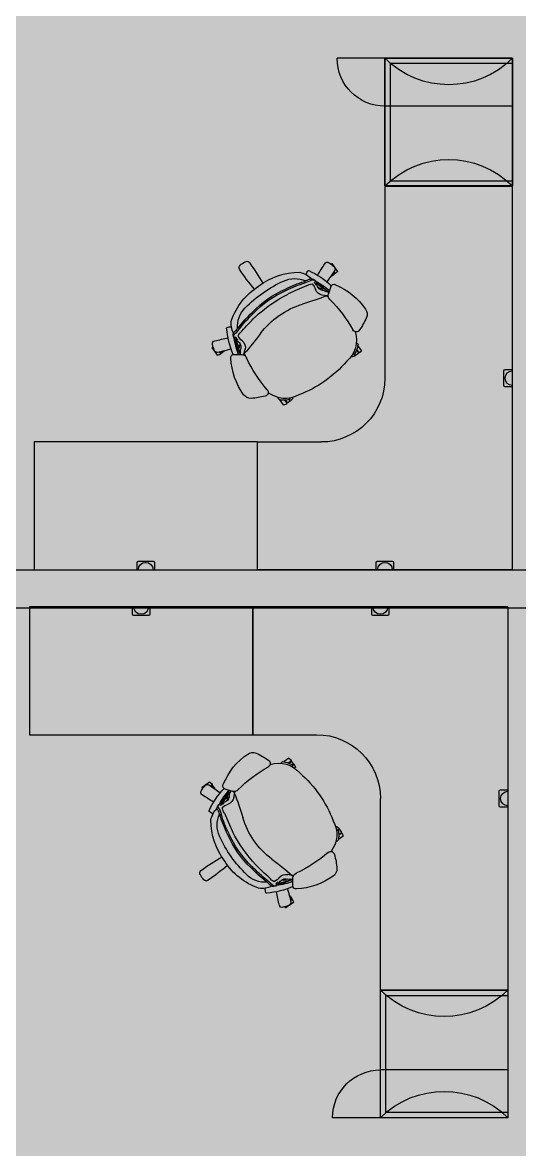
# Model space of a CAD drawing. Header units: inches. Extents: x -71 to 4636, y -33 to 4893.
# Drawn here: x 3200.6 to 3294.1, y 3440.2 to 3652 of the extents above; entities that cross this region are included whole.
import ezdxf

# ---------------------------------------------------------------- set-up
doc = ezdxf.new("R2010")
doc.units = ezdxf.units.IN
doc.header["$LTSCALE"] = 96
doc.header["$MEASUREMENT"] = 0
doc.linetypes.add('PHANTOM4', pattern=[0.625, 0.3125, -0.0625, 0.0625, -0.0625, 0.0625, -0.0625])
for name, color, linetype in [('A-Area', 212, 'PHANTOM4'), ('A-Bldg-Patt', 5, 'Continuous'), ('A-Furn', 43, 'Continuous'), ('A-FURN-EXIST', 33, 'Continuous'), ('AFUFU-2D-CH', 2, 'Continuous'), ('AFUFU-2D-SC', 6, 'Continuous'), ('AFUFU-2D-SC-TX', 6, 'Continuous'), ('AFUFU-2D-WS', 1, 'Continuous'), ('AFUFU-2D-WS-SU-TX', 1, 'Continuous'), ('AFUFU-2D-WS-TX', 1, 'Continuous'), ('AFUPA-2D-SW-64-TX-T', 3, 'Continuous')]:
    doc.layers.add(name, color=color, linetype=linetype)

# ---------------------------------------------------------------- blocks, each defined once
blk = doc.blocks.new('A$C62865EDF (2)')
at = {"layer": 'A-Furn', "color": 0}
blk.add_lwpolyline([(36.24, 96.16), (435.47, 96.16), (435.47, 103.34), (36.24, 103.34)], close=True, dxfattribs=at)
at = {"layer": 'AFUFU-2D-CH', "color": 0}
for p, q in [((300, 159.46), (300.2, 159.6)), ((300.2, 159.6), (300.24, 159.6)), ((301.65, 158.62), (300.24, 159.6)), ((296.45, 156.8), (296.45, 156.81)), ((296.58, 156.89), (296.59, 156.89)), ((300.82, 157.21), (300.87, 157.29)), ((300.86, 157.37), (300.87, 157.29)), ((300.9, 157.4), (300.87, 157.42)), ((300.95, 157.41), (300.9, 157.4)), ((300.95, 157.41), (301.31, 157.92)), ((301.04, 158.16), (301.31, 157.98)), ((301.06, 158.23), (301.35, 158.03)), ((301.31, 157.98), (301.31, 157.92)), ((301.4, 158.04), (301.35, 158.03)), ((301.53, 158.22), (301.4, 158.04)), ((301.66, 158.58), (301.53, 158.22)), ((301.65, 158.62), (301.66, 158.58)), ((301.5, 155.52), (301.51, 154.04)), ((300.23, 154.5), (299.77, 154.43)), ((301.37, 153.58), (300.54, 153.38)), ((301.01, 154.51), (301.01, 154.51)), ((301.37, 153.58), (301.75, 153.43)), ((310.97, 146.16), (310.07, 146.8)), ((310.99, 146.13), (310.85, 145.77)), ((310.97, 146.16), (310.99, 146.13)), ((309.6, 144.51), (309.74, 144.41)), ((309.79, 144.4), (309.74, 144.41)), ((310.07, 144.66), (309.79, 144.4)), ((310.19, 144.89), (309.95, 145.06)), ((310.22, 144.95), (309.99, 145.11)), ((310.07, 144.66), (310.2, 144.84)), ((310.11, 145.56), (310.11, 145.56)), ((310.13, 145.96), (310.67, 145.58)), ((310.14, 145.95), (310.13, 145.94)), ((310.13, 145.88), (310.63, 145.53)), ((310.19, 144.89), (310.2, 144.84)), ((310.28, 144.96), (310.22, 144.95)), ((310.28, 144.96), (310.64, 145.47)), ((310.63, 145.53), (310.64, 145.47)), ((310.73, 145.59), (310.67, 145.58)), ((310.85, 145.77), (310.73, 145.59)), ((288.72, 137.26), (290.11, 137.75)), ((289.23, 138.8), (289.14, 139.25)), ((289.49, 138.06), (289.49, 138.06)), ((290.49, 138.04), (290.39, 138.89)), ((290.49, 138.04), (290.76, 137.74)), ((284.5, 137.32), (284.43, 137.08)), ((284.43, 137.08), (284.44, 137.04)), ((285.85, 136.06), (284.44, 137.04)), ((285.85, 136.06), (285.89, 136.05)), ((285.89, 136.05), (286.18, 136.3)), ((286.01, 136.74), (286.3, 136.54)), ((286.07, 136.78), (286.33, 136.6)), ((286.18, 136.3), (286.31, 136.48)), ((286.31, 136.48), (286.3, 136.54)), ((286.33, 136.6), (286.39, 136.61)), ((286.75, 137.12), (286.39, 136.61)), ((286.74, 137.18), (286.71, 137.2)), ((286.75, 137.12), (286.74, 137.18)), ((286.76, 137.23), (286.84, 137.24)), ((286.89, 137.32), (286.84, 137.24)), ((300.74, 131.55), (299.84, 132.18)), ((300.65, 132.41), (300.66, 132.42)), ((300.65, 132.41), (301.18, 132.04)), ((300.72, 132.44), (301.22, 132.09)), ((300.74, 131.55), (300.78, 131.55)), ((300.78, 131.55), (301.07, 131.8)), ((301.01, 132.57), (301.01, 132.57)), ((301.07, 131.8), (301.19, 131.98)), ((301.19, 131.98), (301.18, 132.04)), ((301.22, 132.09), (301.28, 132.1)), ((301.64, 132.62), (301.28, 132.1)), ((301.63, 132.67), (301.4, 132.84)), ((301.67, 132.73), (301.43, 132.89)), ((301.64, 132.62), (301.63, 132.67)), ((301.67, 132.73), (301.73, 132.74)), ((301.85, 132.92), (301.73, 132.74)), ((301.82, 133.41), (301.97, 133.31)), ((301.85, 132.92), (301.99, 133.27)), ((301.99, 133.27), (301.97, 133.31)), ((299.77, 65.12), (299.14, 64.22)), ((299.77, 65.12), (299.81, 65.13)), ((299.81, 65.13), (300.17, 65)), ((299.98, 64.28), (300.36, 64.82)), ((299.98, 64.28), (300, 64.28)), ((300.06, 64.27), (300.41, 64.77)), ((300.17, 65), (300.35, 64.87)), ((300.35, 64.87), (300.36, 64.82)), ((300.38, 64.25), (300.38, 64.25)), ((300.41, 64.77), (300.47, 64.78)), ((300.98, 64.42), (300.47, 64.78)), ((300.99, 64.37), (300.83, 64.13)), ((301.05, 64.33), (300.88, 64.09)), ((300.98, 64.42), (300.99, 64.37)), ((301.05, 64.33), (301.1, 64.34)), ((301.28, 64.21), (301.1, 64.34)), ((301.28, 64.21), (301.53, 63.93)), ((301.43, 63.74), (301.53, 63.89)), ((301.53, 63.93), (301.53, 63.89)), ((287.32, 55.79), (286.34, 54.38)), ((287.32, 55.79), (287.36, 55.81)), ((287.36, 55.81), (287.71, 55.67)), ((287.71, 55.67), (287.9, 55.55)), ((287.71, 55.2), (287.9, 55.49)), ((287.78, 55.19), (287.96, 55.45)), ((287.9, 55.55), (287.9, 55.49)), ((287.96, 55.45), (288.02, 55.46)), ((288.53, 55.1), (288.02, 55.46)), ((288.53, 55.1), (288.54, 55.04)), ((290.42, 55.64), (291.9, 55.66)), ((291.43, 55.16), (291.43, 55.16)), ((292.36, 55.51), (292.51, 55.89)), ((292.36, 55.51), (292.55, 54.69)), ((312.53, 55.97), (312.63, 56.12)), ((312.67, 56.13), (312.63, 56.12)), ((313.02, 56), (312.67, 56.13)), ((313.02, 56), (313.2, 55.87)), ((313.21, 55.81), (313.04, 55.57)), ((313.27, 55.77), (313.1, 55.54)), ((313.21, 55.81), (313.2, 55.87)), ((313.32, 55.78), (313.27, 55.77)), ((313.32, 55.78), (313.84, 55.42)), ((313.37, 55.16), (313.37, 55.16)), ((313.5, 54.87), (313.85, 55.37)), ((313.53, 54.79), (313.9, 55.33)), ((313.85, 55.37), (313.84, 55.42)), ((313.96, 55.34), (313.9, 55.33)), ((314.14, 55.21), (313.96, 55.34)), ((314.39, 54.93), (314.14, 55.21)), ((286.33, 54.34), (286.34, 54.38)), ((286.48, 54.14), (286.33, 54.34)), ((288.54, 55.04), (288.52, 55.01)), ((288.57, 55), (288.65, 55.01)), ((288.73, 54.96), (288.65, 55.01)), ((291.44, 54.37), (291.5, 53.91)), ((313.53, 54.8), (313.52, 54.81)), ((314.39, 54.89), (313.75, 53.98)), ((314.39, 54.89), (314.39, 54.93)), ((289.05, 50.72), (289.05, 50.73)), ((289.14, 50.59), (289.12, 50.6)), ((307.9, 44.64), (307.05, 44.53)), ((307.9, 44.64), (308.2, 44.9)), ((307.14, 43.37), (306.69, 43.28)), ((307.88, 43.64), (307.88, 43.64)), ((308.68, 42.86), (308.19, 44.25)), ((308.62, 41.03), (308.7, 40.98)), ((308.71, 40.9), (308.7, 40.98)), ((308.76, 40.88), (308.74, 40.86)), ((308.82, 40.89), (308.76, 40.88)), ((308.82, 40.89), (309.33, 40.53)), ((309.16, 40.22), (309.34, 40.48)), ((309.2, 40.16), (309.4, 40.44)), ((309.34, 40.48), (309.33, 40.53)), ((309.45, 40.45), (309.4, 40.44)), ((309.63, 40.32), (309.45, 40.45)), ((309.88, 40.04), (309.63, 40.32)), ((308.62, 38.64), (308.86, 38.57)), ((308.86, 38.57), (308.89, 38.59)), ((309.88, 40), (308.89, 38.59)), ((309.88, 40), (309.88, 40.04))]:
    blk.add_line(p, q, dxfattribs=at)
at = {"layer": 'AFUFU-2D-CH', "color": 0, "linetype": 'Continuous'}
for p, q in [((296.45, 156.8), (296.45, 156.81)), ((296.45, 156.81), (296.45, 156.81)), ((296.45, 156.8), (296.45, 156.8)), ((296.58, 156.89), (296.58, 156.89)), ((296.58, 156.89), (296.58, 156.89)), ((296.58, 156.89), (296.59, 156.89)), ((301.01, 154.51), (301.01, 154.51)), ((301.01, 154.51), (301.01, 154.51)), ((301.01, 154.51), (301.01, 154.51)), ((310.11, 145.56), (310.11, 145.56)), ((310.11, 145.56), (310.11, 145.56)), ((310.11, 145.56), (310.11, 145.56)), ((289.49, 138.06), (289.49, 138.06)), ((289.49, 138.06), (289.49, 138.06)), ((289.49, 138.06), (289.49, 138.06)), ((301.01, 132.57), (301.01, 132.57)), ((301.01, 132.57), (301.01, 132.57)), ((301.01, 132.57), (301.01, 132.57)), ((300.38, 64.25), (300.38, 64.25)), ((300.38, 64.25), (300.38, 64.25)), ((300.38, 64.25), (300.38, 64.25)), ((291.43, 55.16), (291.43, 55.16)), ((291.43, 55.16), (291.43, 55.16)), ((291.43, 55.16), (291.43, 55.16)), ((313.37, 55.16), (313.37, 55.16)), ((313.37, 55.16), (313.37, 55.16)), ((313.37, 55.16), (313.37, 55.16)), ((289.05, 50.72), (289.05, 50.73)), ((289.05, 50.73), (289.05, 50.73)), ((289.05, 50.73), (289.05, 50.73)), ((289.13, 50.59), (289.12, 50.6)), ((289.14, 50.59), (289.13, 50.59)), ((289.13, 50.59), (289.13, 50.59)), ((307.88, 43.64), (307.88, 43.64)), ((307.88, 43.64), (307.88, 43.64)), ((307.88, 43.64), (307.88, 43.64))]:
    blk.add_line(p, q, dxfattribs=at)
at = {"layer": 'AFUFU-2D-CH', "color": 0}
for centre, radius, start, end in [((342.96, 147.85), 45.41, 165.6355, 168.853), ((299.46, 159.08), 0.496, 68.4053, 175.145), ((298.79, 154.94), 4.68, 66.293, 79.5626), ((300.55, 158.64), 0.59, 354.5461, 77.7758), ((298.06, 156.16), 1.74, 158.3236, 185.7926), ((296.58, 156.75), 0.142, 87.884, 158.8399), ((295.32, 141.4), 15.54, 66.5275, 85.3085), ((274.36, 164.07), 27.33, 342.955, 348.439), ((299.36, 144.05), 12.68, 109.7991, 147.3819), ((296.28, 149.91), 4.94, 85.6399, 135.2045), ((312, 134.52), 25.44, 127.6106, 136.2806), ((295.7, 151.88), 4.15, 63.6599, 98.6934), ((286.68, 165.61), 14.69, 311.838, 315.8302), ((297.12, 155.2), 0.835, 219.5676, 239.2262), ((290.07, 162.94), 10.75, 308.075, 315.8212), ((299.36, 152.2), 2.89, 118.2225, 141.0648), ((297.83, 154.86), 0.8, 65.5285, 139.8645), ((298.11, 155.07), 0.512, 78.4737, 131.2321), ((296.86, 152.37), 2.63, 36.9991, 64.4546), ((297.91, 154.7), 0.919, 55.4214, 74.4379), ((298.03, 155.27), 0.348, 337.7618, 57.992), ((298.4, 155.13), 0.0489, 161.0386, 240.3921), ((298.03, 154.27), 0.888, 38.4074, 67.3483), ((296.54, 142.3), 13.31, 68.1789, 81.8956), ((297.97, 154.7), 0.887, 35.4319, 58.5081), ((258.43, 42.66), 119.68, 69.1569, 70.4724), ((302.81, 163.57), 9.32, 243.744, 253.9291), ((298.39, 154.97), 0.393, 339.7751, 39.8413), ((298.74, 154.84), 0.023, 244.0607, 343.2322), ((301.7, 157.09), 3.54, 213.4698, 227.0615), ((300.21, 154.56), 0.0616, 280.127, 70.4725), ((300.22, 151.68), 2.94, 74.3455, 89.6886), ((302.05, 155.56), 0.548, 74.4072, 184.4141), ((301.62, 143.3), 12.8, 54.3542, 87.4465), ((284.67, 153.11), 0.658, 150.578, 223.1097), ((287.89, 151.44), 4.28, 136.8902, 152.2976), ((308.12, 185.16), 40.36, 233.6382, 240.3084), ((285.22, 153.91), 0.648, 66.2382, 134.7345), ((263.12, 120.9), 40.36, 49.6916, 56.3618), ((308.6, 136.94), 22.82, 133.8813, 156.119), ((312.22, 134.33), 25.44, 127.6106, 136.2806), ((345.47, 99.98), 72.51, 131.8265, 134.6201), ((268.58, 190.29), 49.22, 306.1018, 311.7721), ((300.26, 155.09), 1.73, 220.9566, 279.2355), ((299.61, 155.1), 0.688, 241.8448, 283.2431), ((300.11, 155.57), 1.36, 232.5491, 289.7693), ((302.14, 106.19), 48.13, 90.8147, 91.8651), ((300.74, 153.3), 1.24, 55.0033, 77.3254), ((301.01, 153.99), 0.55, 310.8654, 344.4746), ((301.01, 153.99), 0.55, 25.8767, 36.1554), ((302.51, 154.07), 0.992, 181.7837, 248.343), ((290.93, 129.3), 26.35, 49.1711, 64.8262), ((308.11, 152.33), 1.68, 358.3413, 54.8306), ((298.76, 143.18), 12.68, 142.6181, 180.2009), ((307.21, 137.91), 19.65, 133.7774, 156.2226), ((307.43, 137.73), 19.65, 133.7774, 156.2226), ((314.89, 132.7), 27.77, 137.135, 152.9624), ((306.68, 138.28), 15.25, 126.6442, 163.358), ((296.43, 153.23), 13.39, 344.4635, 355.9043), ((308.64, 149.76), 0.708, 227.6016, 350.777), ((304.53, 145.87), 5.24, 330.2874, 37.3793), ((292.2, 144.08), 4.94, 154.7955, 204.3601), ((309.65, 146.77), 0.418, 4.0643, 96.2869), ((305.28, 146.03), 4.85, 354.4733, 9.125), ((312.04, 134.57), 25.44, 153.7194, 162.3894), ((309.87, 135.45), 22.82, 153.4709, 163.0048), ((-1003.57, 720.36), 1415.76, 335.88356, 336.03577), ((309.65, 145.35), 0.417, 275.7738, 328.5728), ((308.91, 145.63), 1.2, 335.5957, 356.7626), ((286.93, 140.27), 1.74, 104.2074, 131.6764), ((290.14, 143.95), 4.15, 191.3066, 226.3401), ((274.16, 147.73), 14.69, 334.1698, 338.162), ((277.83, 145.46), 10.75, 334.1788, 341.925), ((287.51, 141.48), 0.835, 50.7738, 70.4324), ((291.1, 140.4), 2.89, 148.9352, 171.7775), ((244.78, 156.3), 49.22, 338.2279, 343.8982), ((288.18, 151.23), 22.37, 310.8423, 339.1576), ((310.09, 100.92), 45.41, 121.147, 124.3645), ((285.89, 141.46), 0.151, 133.7089, 201.2298), ((299.86, 147.89), 15.54, 204.6915, 223.4725), ((288.07, 140.93), 0.8, 150.1355, 224.4715), ((287.98, 140.59), 0.512, 158.7679, 211.5263), ((288.25, 140.91), 0.919, 215.5621, 234.5786), ((287.75, 140.6), 0.348, 232.008, 312.2382), ((299.44, 146.43), 13.31, 208.1044, 221.8211), ((288.27, 140.85), 0.887, 231.4919, 254.5681), ((380.03, 216.33), 119.68, 219.5276, 220.8431), ((288.02, 140.3), 0.0489, 49.6079, 128.9614), ((288.17, 140.37), 0.393, 250.1587, 310.2249), ((281.59, 133.27), 9.32, 36.0709, 46.256), ((288.7, 140.94), 0.888, 222.6517, 251.5926), ((287.31, 136.53), 3.54, 62.9385, 76.5302), ((290.08, 142.69), 2.63, 225.5454, 253.0009), ((288.41, 140.08), 0.023, 306.7678, 45.9393), ((288.69, 138.56), 1.73, 10.7645, 69.0434), ((284.67, 137.96), 0.496, 114.855, 221.5947), ((271.4, 159.84), 27.33, 301.561, 307.045), ((271.4, 159.84), 27.33, 309.1563, 309.6871), ((288.46, 139.17), 0.688, 6.7569, 48.1552), ((288.19, 138.54), 1.36, 0.2307, 57.4509), ((289.17, 138.79), 0.0616, 219.5275, 9.873), ((291.88, 139.77), 2.94, 200.3114, 215.6545), ((290.54, 138.73), 1.24, 212.6746, 234.9967), ((335.28, 153.53), 48.13, 198.1349, 199.1853), ((289.98, 138.24), 0.55, 253.8446, 264.1233), ((290.42, 136.81), 0.992, 41.657, 108.2163), ((289.98, 138.24), 0.55, 305.5254, 339.1346), ((288.33, 140), 4.68, 210.4374, 223.707), ((285.45, 137.08), 0.59, 212.2242, 295.4539), ((288.86, 136.73), 0.548, 105.5859, 215.5928), ((300.24, 141.32), 12.8, 202.5535, 235.6458), ((309.74, 156.16), 26.35, 225.1738, 240.8289), ((298.81, 137.7), 5.24, 252.6212, 319.7126), ((289.12, 142.8), 13.39, 294.0957, 305.5365), ((296.56, 132.52), 0.708, 299.223, 62.3984), ((299.72, 132.59), 0.418, 193.7131, 285.9357), ((298.92, 136.95), 4.85, 280.875, 295.5267), ((300.54, 133.68), 1.2, 293.2374, 314.4043), ((301.06, 133.08), 0.417, 321.4272, 14.2262), ((293.97, 132.14), 1.68, 235.1694, 291.6587), ((293.61, 62.25), 1.68, 88.3413, 144.8306), ((292.7, 50.57), 13.39, 74.4635, 85.9043), ((300.06, 58.68), 5.24, 60.2874, 127.3793), ((299.17, 63.8), 0.418, 94.0643, 186.2869), ((299.91, 59.43), 4.85, 84.4733, 99.125), ((300.31, 63.05), 1.2, 65.5957, 86.7626), ((300.59, 63.79), 0.417, 5.7738, 58.5728), ((302.64, 55.77), 12.8, 144.3542, 177.4465), ((316.64, 45.07), 26.35, 139.1711, 154.8262), ((296.18, 62.78), 0.708, 317.6016, 80.777), ((294.7, 42.33), 22.37, 40.8423, 69.1576), ((287.29, 54.69), 0.59, 84.5461, 167.7758), ((281.87, 28.5), 27.33, 72.955, 78.439), ((304.54, 49.46), 15.54, 156.5275, 175.3085), ((290.38, 56.19), 0.548, 164.4072, 274.4141), ((303.64, 50.69), 13.31, 158.1789, 171.8956), ((403.27, 12.57), 119.68, 159.1569, 160.4724), ((294.26, 54.36), 2.94, 164.3455, 179.6886), ((292.64, 54.88), 1.24, 145.0033, 167.3254), ((291.95, 55.15), 0.55, 115.8767, 126.1554), ((339.75, 56.28), 48.13, 180.8147, 181.8651), ((291.87, 56.65), 0.992, 271.7837, 338.343), ((291.95, 55.15), 0.55, 40.8654, 74.4746), ((255.65, 22.72), 49.22, 36.1018, 41.7721), ((308.24, 52.96), 5.24, 342.6212, 49.7126), ((312.86, 55.2), 0.417, 51.4272, 104.2262), ((312.26, 54.69), 1.2, 23.2374, 44.4043), ((308.99, 53.07), 4.85, 10.875, 25.5267), ((286.86, 53.6), 0.496, 158.4053, 265.145), ((291, 52.94), 4.68, 156.293, 169.5626), ((298.09, 97.1), 45.41, 255.6355, 258.853), ((282.36, 56.96), 9.32, 333.744, 343.9291), ((288.85, 55.84), 3.54, 303.4698, 317.0615), ((293.56, 51), 2.63, 126.9991, 154.4546), ((291.38, 54.36), 0.0616, 10.127, 160.4725), ((290.36, 54.26), 1.36, 322.5491, 19.7693), ((290.83, 53.76), 0.688, 331.8448, 13.2431), ((290.85, 54.41), 1.73, 310.9566, 9.2355), ((313.35, 53.87), 0.418, 283.7131, 15.9357), ((294.06, 49.84), 4.15, 153.6599, 188.6934), ((291.08, 51.97), 0.8, 155.5285, 229.8645), ((291.23, 52.06), 0.919, 145.4214, 164.4379), ((290.87, 52.26), 0.512, 168.4737, 221.2321), ((290.66, 52.17), 0.348, 67.7618, 147.992), ((291.23, 52.11), 0.887, 125.4319, 148.5081), ((283, 44.21), 10.75, 38.075, 45.8212), ((280.33, 40.82), 14.69, 41.838, 45.8302), ((290.97, 52.54), 0.393, 69.7751, 129.8413), ((290.81, 52.54), 0.0489, 251.0386, 330.3921), ((291.67, 52.18), 0.888, 128.4074, 157.3483), ((291.1, 52.88), 0.023, 334.0607, 73.2322), ((293.74, 53.5), 2.89, 208.2225, 231.0648), ((290.74, 51.27), 0.835, 309.5676, 329.2262), ((311.61, 66.36), 25.44, 217.6106, 226.2806), ((345.95, 99.61), 72.51, 221.8265, 224.6201), ((307.66, 60.83), 15.25, 216.6442, 253.358), ((289.78, 63.88), 26.35, 315.1738, 330.8289), ((313.42, 50.71), 0.708, 29.223, 152.3984), ((303.14, 43.27), 13.39, 24.0957, 35.5365), ((289.19, 50.72), 0.142, 177.884, 248.8399), ((289.78, 52.2), 1.74, 248.3236, 275.7926), ((301.89, 53.51), 12.68, 199.7991, 237.3819), ((296.03, 50.43), 4.94, 175.6399, 225.2045), ((311.42, 66.15), 25.44, 217.6106, 226.2806), ((313.8, 48.12), 1.68, 325.1694, 21.6587), ((309, 62.74), 22.82, 223.8813, 246.119), ((308.03, 61.36), 19.65, 223.7774, 246.2226), ((308.21, 61.57), 19.65, 223.7774, 246.2226), ((313.24, 69.04), 27.77, 227.135, 242.9624), ((304.62, 54.38), 12.8, 292.5535, 325.6458), ((289.64, -1.08), 49.22, 68.2279, 73.8982), ((307.37, 42.84), 1.73, 100.7645, 159.0434), ((307.7, 44.12), 0.55, 35.5254, 69.1346), ((309.13, 44.56), 0.992, 131.657, 198.2163), ((325.04, 17.27), 40.36, 139.6916, 146.3618), ((302.75, 52.9), 12.68, 232.6181, 270.2009), ((311.37, 66.18), 25.44, 243.7194, 252.3894), ((310.48, 64.01), 22.82, 243.4709, 253.0048), ((-274.42, -1249.43), 1415.76, 65.88356, 66.03577), ((305.54, 45.24), 2.89, 238.9352, 261.7775), ((298.04, 54.01), 15.54, 294.6915, 313.4725), ((303.24, 44.22), 2.63, 315.5454, 343.0009), ((305, 42.85), 0.888, 312.6517, 341.5926), ((299.5, 53.59), 13.31, 298.1044, 311.8211), ((229.61, 134.17), 119.68, 309.5276, 310.8431), ((305.85, 42.55), 0.023, 36.7678, 135.9393), ((305.57, 42.31), 0.393, 340.1587, 40.2249), ((312.67, 35.74), 9.32, 126.0709, 136.256), ((309.41, 41.45), 3.54, 152.9385, 166.5302), ((307.4, 42.33), 1.36, 90.2307, 147.4509), ((306.77, 42.6), 0.688, 96.7569, 138.1552), ((286.1, 25.54), 27.33, 39.1563, 39.6871), ((307.15, 43.31), 0.0616, 309.5275, 99.873), ((306.17, 46.02), 2.94, 290.3114, 305.6545), ((292.41, 89.43), 48.13, 288.1349, 289.1853), ((307.21, 44.68), 1.24, 302.6746, 324.9967), ((307.7, 44.12), 0.55, 343.8446, 354.1233), ((309.21, 43.01), 0.548, 195.5859, 305.5928), ((260.78, 62.26), 40.36, 323.6382, 330.3084), ((301.86, 46.34), 4.94, 244.7955, 294.3601), ((301.98, 44.29), 4.15, 281.3066, 316.3401), ((304.46, 41.66), 0.835, 140.7738, 160.4324), ((298.21, 28.3), 14.69, 64.1698, 68.162), ((300.48, 31.97), 10.75, 64.1788, 71.925), ((305.67, 41.08), 1.74, 194.2074, 221.6764), ((305.01, 42.22), 0.8, 240.1355, 314.4715), ((305.35, 42.12), 0.512, 248.7679, 301.5263), ((305.03, 42.39), 0.919, 305.5621, 324.5786), ((305.63, 42.16), 0.0489, 139.6079, 218.9614), ((305.34, 41.9), 0.348, 322.008, 42.2382), ((305.09, 42.41), 0.887, 321.4919, 344.5681), ((345.02, 64.24), 45.41, 211.147, 214.3645), ((286.1, 25.54), 27.33, 31.561, 37.045), ((292.03, 39.36), 0.648, 156.2382, 224.7345), ((294.5, 42.03), 4.28, 226.8902, 242.2976), ((292.83, 38.81), 0.658, 240.578, 313.1097), ((304.48, 40.03), 0.151, 223.7089, 291.2298), ((307.98, 38.81), 0.496, 204.855, 311.5947), ((305.94, 42.48), 4.68, 300.4374, 313.707), ((308.86, 39.59), 0.59, 302.2242, 25.4539)]:
    blk.add_arc(centre, radius, start, end, dxfattribs=at)
at = {"layer": 'AFUFU-2D-SC', "color": 0}
for p, q in [((317.97, 199.11), (308.97, 199.11)), ((317.97, 199.11), (317.97, 175.11)), ((341.97, 199.11), (317.97, 199.11)), ((317.97, 199.11), (317.97, 175.11)), ((341.97, 199.11), (317.97, 199.11)), ((341.97, 175.11), (341.97, 199.11)), ((341.97, 175.11), (341.97, 199.11)), ((318.97, 198.11), (318.97, 176.11)), ((341.97, 198.11), (318.97, 198.11)), ((341.97, 190.11), (317.97, 190.11)), ((318.97, 176.11), (341.97, 176.11)), ((317.97, 175.11), (341.97, 175.11)), ((317.97, 175.11), (341.97, 175.11)), ((318.83, 24), (318.83, 0)), ((342.83, 24), (318.83, 24)), ((318.83, 24), (342.83, 24)), ((318.83, 0), (318.83, 24)), ((342.83, 0), (342.83, 24)), ((342.83, 24), (342.83, 0)), ((319.83, 23), (342.83, 23)), ((319.83, 1), (319.83, 23)), ((342.83, 9), (318.83, 9)), ((342.83, 1), (319.83, 1)), ((318.83, 0), (309.83, 0)), ((318.83, 0), (342.83, 0)), ((342.83, 0), (318.83, 0))]:
    blk.add_line(p, q, dxfattribs=at)
for centre, radius, start, end in [((317.97, 199.11), 9, 180, 270), ((329.97, 211.11), 16.97, 225, 315), ((329.97, 163.11), 16.97, 45, 135), ((330.83, 36), 16.97, 225, 315), ((318.83, 0), 9, 90, 180), ((330.83, -12), 16.97, 45, 135)]:
    blk.add_arc(centre, radius, start, end, dxfattribs=at)
at = {"layer": 'AFUFU-2D-WS', "color": 0}
for p, q in [((317.97, 175.11), (317.97, 139.11)), ((341.97, 175.11), (317.97, 175.11)), ((341.97, 103.11), (341.97, 175.11)), ((340.34, 140.49), (340.34, 137.74)), ((341.97, 140.74), (340.59, 140.74)), ((341.97, 140.74), (341.97, 140.49)), ((341.97, 137.74), (341.97, 137.49)), ((340.59, 137.49), (341.97, 137.49)), ((251.97, 103.11), (251.97, 127.11)), ((251.97, 127.11), (293.97, 127.11)), ((293.97, 103.11), (293.97, 127.11)), ((293.97, 127.11), (305.97, 127.11)), ((293.97, 127.11), (293.97, 103.11)), ((271.34, 104.49), (271.34, 103.11)), ((274.34, 104.74), (271.59, 104.74)), ((274.59, 103.11), (274.59, 104.49)), ((316.34, 104.49), (316.34, 103.11)), ((319.34, 104.74), (316.59, 104.74)), ((319.59, 103.11), (319.59, 104.49)), ((293.97, 103.11), (251.97, 103.11)), ((271.59, 103.11), (271.34, 103.11)), ((274.59, 103.11), (274.34, 103.11)), ((341.97, 103.11), (293.97, 103.11)), ((316.59, 103.11), (316.34, 103.11)), ((319.59, 103.11), (319.34, 103.11)), ((252.83, 72.11), (252.83, 96.11)), ((252.83, 96.11), (294.83, 96.11)), ((272.2, 96.11), (272.45, 96.11)), ((272.2, 96.11), (272.2, 94.74)), ((275.2, 96.11), (275.45, 96.11)), ((275.45, 94.74), (275.45, 96.11)), ((294.83, 96.11), (294.83, 72.11)), ((342.83, 96.11), (294.83, 96.11)), ((294.83, 96.11), (294.83, 72.11)), ((317.2, 96.11), (317.45, 96.11)), ((317.2, 96.11), (317.2, 94.74)), ((320.2, 96.11), (320.45, 96.11)), ((320.45, 94.74), (320.45, 96.11)), ((342.83, 96.11), (342.83, 24.11)), ((272.45, 94.49), (275.2, 94.49)), ((317.45, 94.49), (320.2, 94.49)), ((294.83, 72.11), (252.83, 72.11)), ((294.83, 72.11), (306.83, 72.11)), ((341.2, 61.49), (341.2, 58.74)), ((342.83, 61.74), (341.45, 61.74)), ((342.83, 61.74), (342.83, 61.49)), ((318.83, 24.11), (318.83, 60.11)), ((341.45, 58.49), (342.83, 58.49)), ((342.83, 58.74), (342.83, 58.49)), ((342.83, 24.11), (318.83, 24.11))]:
    blk.add_line(p, q, dxfattribs=at)
for centre, radius, start, end in [((340.59, 140.49), 0.25, 90, 180), ((341.97, 139.11), 1.38, 90, 270), ((305.97, 139.11), 12, 270, 0), ((340.59, 137.74), 0.25, 180, 270), ((271.59, 104.49), 0.25, 90, 180), ((272.97, 103.11), 1.38, 0, 180), ((274.34, 104.49), 0.25, 0, 90), ((316.59, 104.49), 0.25, 90, 180), ((317.97, 103.11), 1.38, 0, 180), ((319.34, 104.49), 0.25, 0, 90), ((273.83, 96.11), 1.38, 180, 0), ((318.83, 96.11), 1.38, 180, 0), ((272.45, 94.74), 0.25, 180, 270), ((275.2, 94.74), 0.25, 270, 0), ((317.45, 94.74), 0.25, 180, 270), ((320.2, 94.74), 0.25, 270, 0), ((306.83, 60.11), 12, 0, 90), ((341.45, 61.49), 0.25, 90, 180), ((342.83, 60.11), 1.38, 90, 270), ((341.45, 58.74), 0.25, 180, 270)]:
    blk.add_arc(centre, radius, start, end, dxfattribs=at)
at = {"layer": 'AFUFU-2D-SC-TX', "color": 0, "flags": 1}
for tag, p, rotation in [('CAPPN', (248.47, 199.11), 270), ('CAPMG', (248.47, 199.11), 270), ('CAPMC', (248.47, 199.11), 270), ('CAPQT', (248.47, 199.11), 270), ('CAPDH', (248.47, 199.11), 270), ('CAPGC', (248.47, 199.11), 270), ('CAPPN', (341.97, 199.11), 270), ('CAPMG', (341.97, 199.11), 270), ('CAPMC', (341.97, 199.11), 270), ('CAPQT', (341.97, 199.11), 270), ('CAPDH', (341.97, 199.11), 270), ('CAPGC', (341.97, 199.11), 270), ('CAPPN', (435.47, 199.11), 270), ('CAPMG', (435.47, 199.11), 270), ('CAPMC', (435.47, 199.11), 270), ('CAPQT', (435.47, 199.11), 270), ('CAPDH', (435.47, 199.11), 270), ('CAPGC', (435.47, 199.11), 270), ('CAPPN', (110.47, 175.22), 90), ('CAPMG', (110.47, 175.22), 90), ('CAPMC', (110.47, 175.22), 90), ('CAPQT', (110.47, 175.22), 90), ('CAPDH', (110.47, 175.22), 90), ('CAPGC', (110.47, 175.22), 90), ('CAPPN', (134.47, 175.22), 180), ('CAPMG', (134.47, 175.22), 180), ('CAPMC', (134.47, 175.22), 180), ('CAPQT', (134.47, 175.22), 180), ('CAPDH', (134.47, 175.22), 180), ('CAPGC', (134.47, 175.22), 180), ('CAPPN', (248.47, 175.11), 180), ('CAPMG', (248.47, 175.11), 180), ('CAPMC', (248.47, 175.11), 180), ('CAPQT', (248.47, 175.11), 180), ('CAPDH', (248.47, 175.11), 180), ('CAPGC', (248.47, 175.11), 180), ('CAPPN', (341.97, 175.11), 180), ('CAPMG', (341.97, 175.11), 180), ('CAPMC', (341.97, 175.11), 180), ('CAPQT', (341.97, 175.11), 180), ('CAPDH', (341.97, 175.11), 180), ('CAPGC', (341.97, 175.11), 180), ('CAPPN', (435.47, 175.11), 180), ('CAPMG', (435.47, 175.11), 180), ('CAPMC', (435.47, 175.11), 180), ('CAPQT', (435.47, 175.11), 180), ('CAPDH', (435.47, 175.11), 180), ('CAPGC', (435.47, 175.11), 180), ('CAPPN', (107.82, 103.11), 180), ('CAPMG', (107.82, 103.11), 180), ('CAPMC', (107.82, 103.11), 180), ('CAPQT', (107.82, 103.11), 180), ('CAPDH', (107.82, 103.11), 180), ('CAPGC', (107.82, 103.11), 180), ('CAPPN', (249.33, 24), 270), ('CAPMG', (249.33, 24), 270), ('CAPMC', (249.33, 24), 270), ('CAPQT', (249.33, 24), 270), ('CAPDH', (249.33, 24), 270), ('CAPGC', (249.33, 24), 270), ('CAPPN', (342.83, 24), 270), ('CAPMG', (342.83, 24), 270), ('CAPMC', (342.83, 24), 270), ('CAPQT', (342.83, 24), 270), ('CAPDH', (342.83, 24), 270), ('CAPGC', (342.83, 24), 270), ('CAPPN', (436.33, 24), 270), ('CAPMG', (436.33, 24), 270), ('CAPMC', (436.33, 24), 270), ('CAPQT', (436.33, 24), 270), ('CAPDH', (436.33, 24), 270), ('CAPGC', (436.33, 24), 270), ('CAPPN', (111.33, 0.11), 90), ('CAPMG', (111.33, 0.11), 90), ('CAPMC', (111.33, 0.11), 90), ('CAPQT', (111.33, 0.11), 90), ('CAPDH', (111.33, 0.11), 90), ('CAPGC', (111.33, 0.11), 90)]:
    blk.add_attdef(tag, p, '', height=0.001, rotation=rotation, dxfattribs=at)
for tag, p in [('CAPPN', (111.33, 24.11)), ('CAPMG', (111.33, 24.11)), ('CAPMC', (111.33, 24.11)), ('CAPQT', (111.33, 24.11)), ('CAPDH', (111.33, 24.11)), ('CAPGC', (111.33, 24.11)), ('CAPPN', (225.33, 24)), ('CAPMG', (225.33, 24)), ('CAPMC', (225.33, 24)), ('CAPQT', (225.33, 24)), ('CAPDH', (225.33, 24)), ('CAPGC', (225.33, 24)), ('CAPPN', (318.83, 24)), ('CAPMG', (318.83, 24)), ('CAPMC', (318.83, 24)), ('CAPQT', (318.83, 24)), ('CAPDH', (318.83, 24)), ('CAPGC', (318.83, 24)), ('CAPPN', (412.33, 24)), ('CAPMG', (412.33, 24)), ('CAPMC', (412.33, 24)), ('CAPQT', (412.33, 24)), ('CAPDH', (412.33, 24)), ('CAPGC', (412.33, 24))]:
    blk.add_attdef(tag, p, '', height=0.001, dxfattribs=at)
at = {"layer": 'AFUFU-2D-WS-SU-TX', "color": 0, "flags": 1}
for tag, p, rotation in [('CAPPN', (20.46, 136.44), 120), ('CAPMG', (20.46, 136.44), 120), ('CAPMC', (20.46, 136.44), 120), ('CAPQT', (20.46, 136.44), 120), ('CAPDH', (20.46, 136.44), 120), ('CAPGC', (20.46, 136.44), 120), ('CAPPN', (20.46, 63.06), 240), ('CAPMG', (20.46, 63.06), 240), ('CAPMC', (20.46, 63.06), 240), ('CAPQT', (20.46, 63.06), 240), ('CAPDH', (20.46, 63.06), 240), ('CAPGC', (20.46, 63.06), 240)]:
    blk.add_attdef(tag, p, '', height=0.001, rotation=rotation, dxfattribs=at)
at = {"layer": 'AFUFU-2D-WS-TX', "color": 0, "flags": 1}
for tag, p, rotation in [('CAPPN', (110.47, 103.11), 90), ('CAPMG', (110.47, 103.11), 90), ('CAPMC', (110.47, 103.11), 90), ('CAPQT', (110.47, 103.11), 90), ('CAPDH', (110.47, 103.11), 90), ('CAPGC', (110.47, 103.11), 90), ('CAPPN', (200.47, 103.11), 180), ('CAPMG', (200.47, 103.11), 180), ('CAPMC', (200.47, 103.11), 180), ('CAPQT', (200.47, 103.11), 180), ('CAPDH', (200.47, 103.11), 180), ('CAPGC', (200.47, 103.11), 180), ('CAPPN', (248.47, 103.11), 180), ('CAPMG', (248.47, 103.11), 180), ('CAPMC', (248.47, 103.11), 180), ('CAPQT', (248.47, 103.11), 180), ('CAPDH', (248.47, 103.11), 180), ('CAPGC', (248.47, 103.11), 180), ('CAPPN', (293.97, 103.11), 180), ('CAPMG', (293.97, 103.11), 180), ('CAPMC', (293.97, 103.11), 180), ('CAPQT', (293.97, 103.11), 180), ('CAPDH', (293.97, 103.11), 180), ('CAPGC', (293.97, 103.11), 180), ('CAPPN', (341.97, 103.11), 180), ('CAPMG', (341.97, 103.11), 180), ('CAPMC', (341.97, 103.11), 180), ('CAPQT', (341.97, 103.11), 180), ('CAPDH', (341.97, 103.11), 180), ('CAPGC', (341.97, 103.11), 180), ('CAPPN', (387.47, 103.11), 180), ('CAPMG', (387.47, 103.11), 180), ('CAPMC', (387.47, 103.11), 180), ('CAPQT', (387.47, 103.11), 180), ('CAPDH', (387.47, 103.11), 180), ('CAPGC', (387.47, 103.11), 180), ('CAPPN', (435.47, 103.11), 180), ('CAPMG', (435.47, 103.11), 180), ('CAPMC', (435.47, 103.11), 180), ('CAPQT', (435.47, 103.11), 180), ('CAPDH', (435.47, 103.11), 180), ('CAPGC', (435.47, 103.11), 180), ('CAPPN', (249.33, 96.11), 270), ('CAPMG', (249.33, 96.11), 270), ('CAPMC', (249.33, 96.11), 270), ('CAPQT', (249.33, 96.11), 270), ('CAPDH', (249.33, 96.11), 270), ('CAPGC', (249.33, 96.11), 270), ('CAPPN', (342.83, 96.11), 270), ('CAPMG', (342.83, 96.11), 270), ('CAPMC', (342.83, 96.11), 270), ('CAPQT', (342.83, 96.11), 270), ('CAPDH', (342.83, 96.11), 270), ('CAPGC', (342.83, 96.11), 270), ('CAPPN', (436.33, 96.11), 270), ('CAPMG', (436.33, 96.11), 270), ('CAPMC', (436.33, 96.11), 270), ('CAPQT', (436.33, 96.11), 270), ('CAPDH', (436.33, 96.11), 270), ('CAPGC', (436.33, 96.11), 270)]:
    blk.add_attdef(tag, p, '', height=0.001, rotation=rotation, dxfattribs=at)
for tag, p in [('CAPPN', (111.33, 96.11)), ('CAPMG', (111.33, 96.11)), ('CAPMC', (111.33, 96.11)), ('CAPQT', (111.33, 96.11)), ('CAPDH', (111.33, 96.11)), ('CAPGC', (111.33, 96.11)), ('CAPPN', (159.33, 96.11)), ('CAPMG', (159.33, 96.11)), ('CAPMC', (159.33, 96.11)), ('CAPQT', (159.33, 96.11)), ('CAPDH', (159.33, 96.11)), ('CAPGC', (159.33, 96.11)), ('CAPPN', (252.83, 96.11)), ('CAPMG', (252.83, 96.11)), ('CAPMC', (252.83, 96.11)), ('CAPQT', (252.83, 96.11)), ('CAPDH', (252.83, 96.11)), ('CAPGC', (252.83, 96.11)), ('CAPPN', (346.33, 96.11)), ('CAPMG', (346.33, 96.11)), ('CAPMC', (346.33, 96.11)), ('CAPQT', (346.33, 96.11)), ('CAPDH', (346.33, 96.11)), ('CAPGC', (346.33, 96.11)), ('CAPPN', (346.91, 96.11)), ('CAPMG', (346.91, 96.11)), ('CAPMC', (346.91, 96.11)), ('CAPQT', (346.91, 96.11)), ('CAPDH', (346.91, 96.11)), ('CAPGC', (346.91, 96.11)), ('CAPPN', (440.41, 96.11)), ('CAPMG', (440.41, 96.11)), ('CAPMC', (440.41, 96.11)), ('CAPQT', (440.41, 96.11)), ('CAPDH', (440.41, 96.11)), ('CAPGC', (440.41, 96.11))]:
    blk.add_attdef(tag, p, '', height=0.001, dxfattribs=at)
at = {"layer": 'AFUPA-2D-SW-64-TX-T', "color": 0, "flags": 1}
for tag, p, rotation in [('CAPPN', (34.05, 102.84), 120), ('CAPMG', (34.05, 102.84), 120), ('CAPMC', (34.05, 102.84), 120), ('CAPQT', (34.05, 102.84), 120), ('CAPDH', (34.05, 102.84), 120), ('CAPGC', (34.05, 102.84), 120), ('CAPPN', (10.05, 54.82), 60), ('CAPMG', (10.05, 54.82), 60), ('CAPMC', (10.05, 54.82), 60), ('CAPQT', (10.05, 54.82), 60), ('CAPDH', (10.05, 54.82), 60), ('CAPGC', (10.05, 54.82), 60)]:
    blk.add_attdef(tag, p, '', height=0.001, rotation=rotation, dxfattribs=at)

msp = doc.modelspace()

# ---------------------------------------------------------------- hatches: boundary and pattern name
at = {"layer": 'A-Area'}
h = msp.add_hatch(color=256, dxfattribs=at)
h.dxf.hatch_style = 1
edge = h.paths.add_edge_path()
edge.add_line((2891.99, 2954.75), (3410.49, 2954.75))
edge.add_line((3410.49, 2954.75), (3410.49, 3333.5))
edge.add_line((3410.49, 3333.5), (3473.99, 3333.5))
edge.add_line((3473.99, 3333.5), (3473.99, 3430.5))
edge.add_line((3473.99, 3430.5), (3573.49, 3430.5))
edge.add_line((3573.49, 3430.5), (3573.49, 3441.5))
edge.add_line((3573.49, 3441.5), (3592.49, 3441.5))
edge.add_line((3592.49, 3441.5), (3592.49, 3430.5))
edge.add_line((3592.49, 3430.5), (3660.13, 3430.5))
edge.add_line((3660.13, 3430.5), (3660.13, 3667.99))
edge.add_line((3660.13, 3667.99), (4387.88, 3667.71))
edge.add_line((4387.88, 3667.71), (4387.88, 3681.01))
edge.add_line((4387.88, 3681.01), (4396.05, 3681.01))
edge.add_line((4396.05, 3681.01), (4396.05, 3731.28))
edge.add_line((4396.05, 3731.28), (4078.52, 4048.82))
edge.add_line((4078.52, 4048.82), (4072.85, 4043.12))
edge.add_line((4072.85, 4043.12), (4043.13, 4072.84))
edge.add_line((4043.13, 4072.84), (4048.82, 4078.52))
edge.add_line((4048.82, 4078.52), (3696.69, 4430.65))
edge.add_line((3696.69, 4430.65), (3691, 4424.97))
edge.add_line((3691, 4424.97), (3687.95, 4428.01))
edge.add_line((3687.95, 4428.01), (3650.93, 4428.01))
edge.add_line((3650.93, 4428.01), (3650.93, 4436.05))
edge.add_line((3650.93, 4436.05), (3321, 4436.05))
edge.add_line((3321, 4436.05), (3321, 4428.01))
edge.add_line((3321, 4428.01), (3278.99, 4428.01))
edge.add_line((3278.99, 4428.01), (3278.99, 4436.05))
edge.add_line((3278.99, 4436.05), (2922, 4436.05))
edge.add_line((2922, 4436.05), (2922, 4428.01))
edge.add_line((2922, 4428.01), (2891.99, 4428.01))
edge.add_line((2891.99, 4428.01), (2891.99, 4398))
edge.add_line((2891.99, 4398), (2883.94, 4398))
edge.add_line((2883.94, 4398), (2883.94, 4041))
edge.add_line((2883.94, 4041), (2891.99, 4041.01))
edge.add_line((2891.99, 4041.01), (2891.99, 3998.99))
edge.add_line((2891.99, 3998.99), (2883.94, 3998.99))
edge.add_line((2883.94, 3998.99), (2883.94, 3681))
edge.add_line((2883.94, 3681), (2891.99, 3681))
edge.add_line((2891.99, 3681), (2891.99, 3638.99))
edge.add_line((2891.99, 3638.99), (2883.94, 3638.99))
edge.add_line((2883.94, 3638.99), (2883.94, 3321))
edge.add_line((2883.94, 3321), (2891.99, 3321))
edge.add_line((2891.99, 3321), (2891.99, 3279))
edge.add_line((2891.99, 3279), (2883.94, 3279))
edge.add_line((2883.94, 3279), (2883.94, 2961))
edge.add_line((2883.94, 2961), (2891.99, 2961))
edge.add_line((2891.99, 2961), (2891.99, 2954.75))
at = {"layer": 'A-Bldg-Patt'}
h = msp.add_hatch(color=254, dxfattribs=at)
h.dxf.hatch_style = 1
h.paths.add_polyline_path([(3443.89, 1638.97), (3443.89, 1879.45), (3671.49, 1879.45), (3671.49, 1638.69)], flags=16)
h.paths.add_polyline_path([(3917.35, 3804.62), (3917.35, 3670.38), (4387.07, 3672), (4386.95, 3729.73), (3690.17, 4425.79), (2891.99, 4428.01), (2887.85, 2218.72), (2683.7, 2012.45), (2222.63, 1553.5), (8, 1552), (3347.01, 715.9), (3295.52, 755.01), (3528.17, 948.59), (3658.51, 1124.56), (3724.1, 1092.98), (3834.61, 1092.98), (3835.32, 1214.38), (3749.12, 1214.5), (3748.63, 1214.5), (3748.63, 1350.75), (3658.26, 1350.75), (3658.25, 1589.75), (3671.49, 1589.75), (3671.49, 1641.19), (3671.49, 1784.34), (3671.49, 1787.84), (3671.49, 1880.24), (3672.27, 1938.25), (3660.06, 1938.25), (3660, 2057.75), (3473.99, 2059.5), (3842.49, 2059.5), (3845.99, 2316), (3473.99, 2314.5), (3475.49, 2430), (3795, 2433.5), (3795, 2563.52), (3473.99, 2563.52), (3482.49, 3234), (3616.92, 3234), (3622.99, 3294), (3473.99, 3294), (3410.49, 3294), (3410.49, 3494), (3473.72, 3494), (3473.99, 3548.11), (3659.99, 3548.25), (3660.12, 3665.92), (3455.84, 3665.92), (3455.84, 3804.62)])

# ---------------------------------------------------------------- block references
at = {"layer": 'A-FURN-EXIST', "xscale": -1, "rotation": 180}
msp.add_blockref('A$C62865EDF (2)', (2949.98, 3645.25), dxfattribs=at)

doc.saveas('drawing.dxf')
